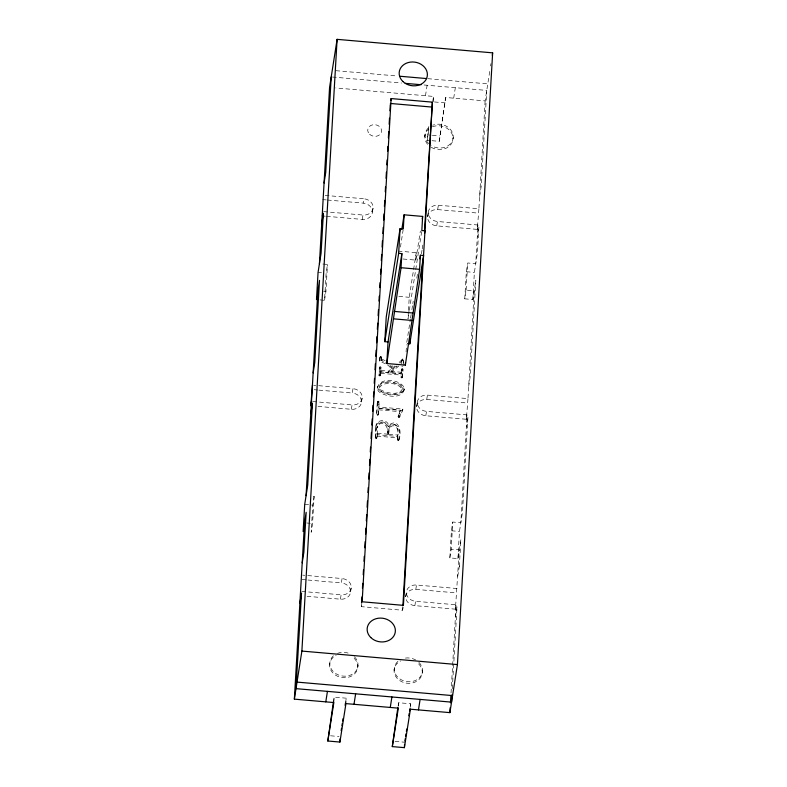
<?xml version="1.0" encoding="UTF-8"?>
<svg xmlns="http://www.w3.org/2000/svg" width="787" height="787" viewBox="0 0 787 787"><rect width="100%" height="100%" fill="white"/><g stroke="black" fill="none" stroke-linecap="round" stroke-linejoin="round"><path stroke-width="0.59" stroke-dasharray="3.94 2.95" d="M314.131 496.381L312.764 505.116L311.199 532.238L312.567 523.503L314.131 496.381L311.829 496.174M319.945 299.896L324.549 300.3L326.113 273.178L327.481 264.432L320.575 263.832M324.549 300.3L325.926 291.564L327.481 264.432M333.845 702.555L334.16 697.134L346.25 698.187L345.936 703.608M403.101 607.318L402.639 610.25L361.381 606.669L361.518 604.219M375.438 438.615L376.068 425.797L375.232 437.857L375.438 438.615L376.658 438.723L377.258 434.709L376.934 438.005M377.229 403.308L376.579 414.542L377.376 415.566L378.272 414.69L378.773 408.414L400.455 410.293L398.084 416.667L398.891 417.425L399.845 416.766L402.669 410.44L402.885 409.073L378.852 406.987L379.137 402.078L378.95 401.331L377.721 401.222L377.229 403.308L377.721 401.222M389.958 365.355L391.759 368.542L391.542 369.92L388.306 372.526L380.741 371.867L381.105 367.854L380.918 367.086L379.698 366.978L379.049 375.822L380.278 375.93L380.878 371.926L401.144 373.677L401.006 377.73L402.236 377.839L403.072 369.762L402.285 368.719L401.38 369.615L401.006 373.628L390.549 372.723L390.765 371.346L397.199 366.112M385.522 363.82L379.649 361.233L380.308 356.373L381.528 356.481L381.4 360.416L385.423 362.266M377.435 401.931L376.776 415.3M379.413 367.706L379.049 375.822M379.649 361.233L380.023 357.101M398.901 439.913L399.412 430.932L398.586 427.39L394.818 424.577L390.775 424.832L388.434 426.741L388.65 425.364C399.147 416.677 402.314 433.312 398.625 440.622L397.386 440.523L397.524 436.47L377.13 434.66C373.451 417.159 392.447 418.91 386.86 435.496C390.795 428.443 381.538 416.953 377.544 427.42M378.272 414.69L378.852 406.987M380.544 375.222L380.878 371.926M380.741 371.867L380.918 367.086M381.4 360.416L381.528 356.481M377.13 434.66L377.76 426.042M388.867 430.597L388.571 435.654L389.083 429.22L388.867 430.597C388.414 427.016 391.759 423.032 395.428 424.901C399.53 427.213 397.533 432.683 397.396 436.411C400.819 430.056 393.461 420.671 389.132 429.063M397.524 436.47L397.386 440.523M401.38 369.615L401.006 377.73M399.934 363.122L401.695 361.695L402.216 359.029L402.846 358.862L403.642 359.885L403.465 363.043M401.704 363.948L401.793 362.384M401.941 359.738L398.389 363.171M402.511 377.13L402.885 368.995M403.18 365.473L403.456 359.138M406.092 351.937L406.505 344.755M408.414 311.682L408 318.863L409.132 311.603M408.483 310.481L409.24 297.299L413.401 270.758M403.062 259.002L415.802 260.113L416.234 252.647L397.691 251.043M430.833 140.617L427.203 140.302L428.836 126.461M402.639 610.25L402.855 606.57M398.448 705.988L398.635 702.732L410.725 703.775L410.411 709.205M433.224 101.857L433.539 96.427L335.646 87.937M432.043 140.716L439.294 141.345L445.629 97.48L485.117 100.903L489.839 70.751M439.294 141.345L445.629 97.48M459.352 566.512L460.916 539.38L457.906 558.603L449.839 557.904L451.404 530.772L452.771 522.037L460.828 522.735L467.035 414.906L426.485 411.385A9.719 8.136 8.9 0 1 417.287 402.413A9.719 8.136 8.9 0 1 427.43 395.113L467.98 398.635L474.187 290.797L466.12 290.098L464.753 298.834L472.82 299.532L475.83 280.31L470.321 375.94L468.678 386.427M464.753 298.834L466.317 271.712L467.685 262.976L475.742 263.675L477.975 225.013L437.424 221.491A9.719 8.136 8.9 0 1 428.217 212.52A9.719 8.136 8.9 0 1 438.359 205.22L478.909 208.742L485.117 100.903M449.839 557.904L451.207 549.169L452.771 522.037M466.12 290.098L467.685 262.976M457.906 558.603L459.46 531.481L462.471 512.258L467.98 416.628L466.337 427.115M472.82 299.532L474.374 272.41L477.384 253.188L478.909 226.735L477.266 237.221M457.04 588.519L416.49 585.007A9.719 8.136 8.9 0 0 406.358 592.306L405.669 596.674A9.719 8.136 8.9 0 0 414.877 605.646L455.427 609.168L459.274 549.867L451.207 549.169M417.287 402.413L416.598 406.781A9.719 8.136 8.9 0 0 425.806 415.752L466.357 419.274L467.98 398.635M428.217 212.52L427.538 216.887A9.719 8.136 8.9 0 0 436.736 225.859L477.286 229.381L478.909 208.742M451.03 693.013L456.106 604.8L415.556 601.278A9.719 8.136 8.9 0 1 406.358 592.306M452.309 688.753L457.05 606.521L455.407 617.008M326.516 216.297L362.295 219.406A9.719 8.136 8.9 0 0 372.438 212.106A9.719 8.136 8.9 0 0 363.23 203.125L363.919 198.757L324.559 195.343M362.295 219.406L362.984 215.038A9.719 8.136 8.9 0 0 373.117 207.738A9.719 8.136 8.9 0 0 363.919 198.757M372.438 212.106L373.117 207.738M317.968 406.397L351.366 409.299A9.719 8.136 8.9 0 0 361.499 402A9.719 8.136 8.9 0 0 352.301 393.018L352.989 388.65L313.629 385.237M351.366 409.299L352.045 404.931A9.719 8.136 8.9 0 0 362.187 397.632A9.719 8.136 8.9 0 0 352.989 388.65M361.499 402L362.187 397.632M307.038 596.29L340.437 599.192A9.719 8.136 8.9 0 0 350.569 591.893A9.719 8.136 8.9 0 0 341.371 582.911L342.05 578.543L302.7 575.13M329.586 664.572L329.832 663.018M340.437 599.192L341.115 594.824A9.719 8.136 8.9 0 0 351.258 587.525A9.719 8.136 8.9 0 0 342.05 578.543M379.806 358.478L380.308 356.373M380.091 357.751L380.928 356.206M379.196 369.083L379.698 366.978M379.482 368.355L380.318 366.811M377.504 387.922C379.472 376.668 400.081 379.304 404.233 387.657C404.223 400.012 385.05 396.963 378.616 391.444A6.808 5.706 8.9 0 1 377.504 387.922L377.711 386.545A6.808 5.706 8.9 0 0 378.832 390.067C385.315 395.064 398.625 397.661 404.085 390.145M379.649 376.097L380.76 373.845M380.278 375.93L380.485 374.553M400.455 247.069L403.101 230.129M388.63 394.071L380.928 391.523A4.801 4.024 8.9 0 1 379.196 388.07C379.029 382.816 385.473 382.029 389.437 382.433M425.482 95.729L427.125 85.242M377.504 402.6L378.34 401.055M402.669 410.44L378.645 408.355L378.95 401.331M377.376 415.566L378.488 413.313M378.006 415.398L378.213 414.031M333.413 701.935L334.16 697.134M350.569 591.893L351.258 587.525M376.029 438.89L377.15 436.628M376.658 438.723L376.875 437.346M424.783 136.436L425.029 134.882M388.306 372.526L388.522 371.149L391.759 368.542M432.781 101.238L433.539 96.427M427.203 140.302L428.895 129.491M396.412 365.975L392.89 368.837L393.107 367.46L392.241 365.768M345.493 702.988L346.25 698.187M413.588 269.548L416.234 252.647M361.381 606.669L361.843 603.737M415.802 260.113L420.366 230.985M409.329 310.393L421.832 230.532M401.695 361.695L402.216 359.029M401.724 361.115L402.846 358.862M401.163 370.992L401.655 368.887M401.439 370.264L402.285 368.719M406.771 342.345L410.371 319.355M410.558 318.145L411.129 314.515M411.886 309.675L412.644 304.835M412.831 303.625L413.205 301.205M416.805 278.204L417.572 273.364M401.606 378.006L402.728 375.753M421.458 253.798L422.019 250.168M422.216 248.958L422.973 244.118M402.236 377.839L402.452 376.461M357.79 667.022L358.036 665.468M398.084 416.667L400.455 410.293M392.369 394.395C419.963 391.729 385.286 373.077 377.73 386.683M398.311 417.159L398.301 415.29M398.891 417.425L402.885 409.073M399.471 417.297L399.688 415.92M404.311 388.906L404.095 390.283C404.075 384.912 397.563 383.092 393.175 382.757M397.996 440.799L399.117 438.536M398.625 440.622L398.842 439.254M453.686 98.178L455.329 87.691M427.538 216.887A9.719 8.136 8.9 0 1 437.67 209.588L438.359 205.22M436.736 225.859L437.424 221.491M431.246 147.326A14.166 11.874 8.9 0 0 452.987 138.886L453.233 137.332A14.166 11.874 8.9 0 0 432.673 125.212M416.598 406.781A9.719 8.136 8.9 0 1 426.741 399.481L427.43 395.113M425.806 415.752L426.485 411.385M394.061 670.17L394.297 668.616M490.586 65.97L490.96 63.59M405.669 596.674A9.719 8.136 8.9 0 1 415.811 589.374L416.49 585.007M398.065 706.332L398.635 702.732M414.877 605.646L415.556 601.278M479.608 196.534L481.25 186.047L486.76 90.416L423.475 84.927M477.286 229.381L477.975 225.013M410.155 707.385L410.725 703.775M422.265 672.619L422.511 671.065M466.357 419.274L467.035 414.906M457.749 576.32L459.392 565.833M455.427 609.168L456.106 604.8M375.852 427.174C375.202 419.54 386.997 418.163 388.65 425.364M402.59 388.739C398.979 396.087 387.135 393.077 381.144 390.145A4.801 4.024 8.9 0 1 379.413 386.692M379.196 388.07C383.082 380.672 399.717 382.384 402.373 390.116M376.186 425.6C378.37 420.12 387.115 421.094 388.434 426.741M393.107 367.46L394.867 366.034M390.549 372.723L398.822 365.994M402.905 366.201L401.675 366.093M335.921 70.692L397.15 76.005M427.774 78.67L487.783 83.875M332.429 77.028L401.626 83.029M434.434 101.956L445.314 102.9M427.518 134.872L431.148 135.187M432.348 135.295L439.608 135.925M322.68 199.613L326.261 199.918M327.451 200.026L363.23 203.125M437.67 209.588L478.221 213.11M323.624 211.614L362.984 215.038M321.745 215.884L325.326 216.199M466.317 271.712L474.374 272.41M318.056 272.469L321.509 272.774M398.812 296.394L409.24 297.299M323.614 291.367L325.926 291.564M380.957 370.49L388.522 371.149M390.765 371.346L401.222 372.251M380.662 373.294L400.927 375.055M314.141 389.703L317.712 390.018M318.902 390.126L352.301 393.018M426.741 399.481L467.291 403.003M312.695 401.508L352.045 404.931M378.557 409.791L400.239 411.67M377.347 433.283L387.066 434.119M388.788 434.276L397.612 435.034M377.042 436.087L397.307 437.847M304.707 504.418L312.764 505.116M451.404 530.772L459.46 531.481M306.812 523.001L310.265 523.306M302.011 579.498L306.782 579.911M307.973 580.019L341.371 582.911M415.811 589.374L456.362 592.896M301.755 591.401L341.115 594.824M330.56 735.786L339.02 736.524M395.035 741.384L404.705 742.22M379.865 359.856L385.738 362.453M398.527 415.782L399.107 416.048M402.629 360.239L403.239 360.515M380.711 357.583L381.311 357.859M402.068 370.097L402.669 370.372M401.222 376.353L401.823 376.629M380.101 368.188L380.701 368.464M378.124 402.432L378.734 402.708M397.602 439.146L398.212 439.421M381.616 359.039L385.64 360.889M379.265 374.455L379.855 374.72M376.993 413.923L377.583 414.198M375.655 437.238L376.245 437.513M387.499 364.902L389.742 366.732L391.542 369.92M390.932 365.739L392.89 368.837M354.386 656.722A14.166 11.874 8.9 0 1 353.422 673.505A14.166 11.874 8.9 0 1 333.472 671.773A14.166 11.874 8.9 0 1 334.445 654.991M337.475 653.358A14.166 11.874 8.9 0 1 348.238 653.102M354.14 658.276A14.166 11.874 8.9 0 1 352.556 675.482A14.166 11.874 8.9 0 1 332.203 672.196A14.166 11.874 8.9 0 1 336.157 655.374M418.861 662.31A14.166 11.874 8.9 0 1 417.897 679.092A14.166 11.874 8.9 0 1 397.947 677.371A14.166 11.874 8.9 0 1 398.911 660.578M405.413 658.06A14.166 11.874 8.9 0 1 416.048 660.175M418.615 663.864A14.166 11.874 8.9 0 1 417.021 681.08A14.166 11.874 8.9 0 1 396.668 677.794A14.166 11.874 8.9 0 1 400.632 660.972M453.233 137.332A14.166 11.874 8.9 0 1 431.483 145.772M428.679 143.627A14.166 11.874 8.9 0 1 428.767 127.533M432.427 126.766A14.166 11.874 8.9 0 1 452.987 138.886M427.646 144.355A14.166 11.874 8.9 0 1 428.522 129.098M369.516 134.213A6.965 5.834 8.9 0 0 381.262 132.6A6.965 5.834 8.9 0 0 373.186 124.72A6.965 5.834 8.9 0 0 369.516 134.213"/><path stroke-width="1.18" d="M319.424 263.734L329.576 87.406L337.102 39.35L492.642 52.847L457.424 664.572L449.898 712.629L410.411 709.205L404.39 747.65L392.3 746.597L398.32 708.152L345.936 703.608L339.915 742.052L327.825 741.01L333.845 702.555L294.358 699.131L304.51 522.804M306.074 495.672L317.859 290.865M331.219 76.919L325.71 172.55L324.067 183.027M294.358 699.131L301.883 651.075L337.102 39.35M327.825 741.01L333.413 701.935M339.915 742.052L340.102 738.796M361.597 602.99L361.941 596.851M362.443 588.263L362.718 583.354M363.22 574.766L363.496 569.847M363.997 561.259L364.273 556.35M364.774 547.762L365.129 541.623M365.552 534.255L365.906 528.126M366.329 520.758L366.683 514.619M367.106 507.261L367.46 501.122M367.952 492.524L368.237 487.615M368.729 479.027L369.083 472.889M369.506 465.53L369.86 459.392M370.284 452.023L370.569 447.114M371.061 438.526L371.415 432.388M371.838 425.019L372.192 418.891M372.615 411.522L372.969 405.384M373.461 396.796L373.746 391.887M374.238 383.299L374.523 378.38M375.015 369.792L375.369 363.653M375.793 356.295L376.147 350.156M376.57 342.788L376.924 336.659M377.347 329.291L377.701 323.152M378.124 315.794L378.478 309.655M378.97 301.057L379.255 296.148M379.747 287.56L380.032 282.651M380.524 274.063L380.81 269.154M381.302 260.556L381.656 254.417M382.079 247.059L382.433 240.92M382.856 233.552L383.21 227.423M383.633 220.055L383.987 213.916M384.41 206.558L384.764 200.419M385.266 191.831L385.541 186.912M386.043 178.324L386.397 172.186M386.82 164.827L387.096 159.918M387.598 151.32L387.873 146.412M388.375 137.823L388.729 131.685M389.152 124.326L389.506 118.188M389.929 110.819L390.283 104.681M391.119 98.562L362.148 601.78L403.406 605.36L432.378 102.143L391.119 98.562L390.814 100.52M384.813 341.666L398.655 253.325L401.872 253.611L388.04 341.942L384.813 341.666L386.24 316.974L400.071 228.643L403.298 228.919L404.105 214.812L422.639 216.425L421.832 230.532L425.059 230.807L424.675 233.227M407.646 343.644L409.801 343.83L423.632 255.5L420.406 255.214L419.599 269.321L405.335 365.119L386.801 363.515L388.04 341.942M386.801 363.515L401.065 267.718L401.872 253.611M398.655 253.325L400.071 228.643M405.335 365.119L405.472 362.728M409.801 343.83L410.066 339.128M392.3 746.597L397.878 707.533M402.924 605.341L422.855 259.228M424.478 231.004L432.378 102.143M404.39 747.65L404.577 744.394M449.898 712.629L450.184 707.729M450.459 702.821L450.892 695.472M451.964 694.842L451.541 702.142L296.001 688.645L301.51 593.024L299.867 603.511M321.726 223.724L323.368 213.238L321.066 253.247L318.056 272.469L316.492 299.601L319.502 280.379L314.78 362.443L313.137 372.92M312.439 385.128L310.816 405.777L311.495 401.409M310.796 413.618L312.439 403.131L307.717 485.195L304.707 504.418L303.143 531.54L306.153 512.317L303.851 552.336L302.208 562.813M325.788 701.856L327.431 691.38M401.823 229.381L404.105 214.812M341.165 730.621L341.548 728.221M341.922 725.821L342.296 723.41M342.67 721.01L343.053 718.61M345.119 705.388L345.493 702.988M422.265 218.855L422.639 216.425M419.845 258.844L420.406 255.214M353.993 704.306L355.635 693.819M492.268 55.238L492.642 52.847M390.263 707.454L391.906 696.967M404.892 741.02L405.266 738.619M405.639 736.219L406.023 733.818M406.397 731.408L406.771 729.008M408.837 715.796L409.22 713.386M409.594 710.986L409.968 708.585M418.468 709.904L420.11 699.417M399.599 76.221L426.544 78.562M405.266 83.353L421.055 84.721M390.352 103.461L431.61 107.042M401.065 267.718L419.599 269.321M394.218 311.406L412.752 313.01M393.795 318.863L412.329 320.466M301.883 651.075L457.424 664.572M297.024 682.103L452.564 695.6M370.795 637.549A14.166 11.874 8.9 0 0 394.7 634.273A14.166 11.874 8.9 0 0 378.262 618.238A14.166 11.874 8.9 0 0 370.795 637.549M402.816 81.435A14.166 11.874 8.9 0 0 426.721 78.159A14.166 11.874 8.9 0 0 410.283 62.124A14.166 11.874 8.9 0 0 402.816 81.435"/></g></svg>
